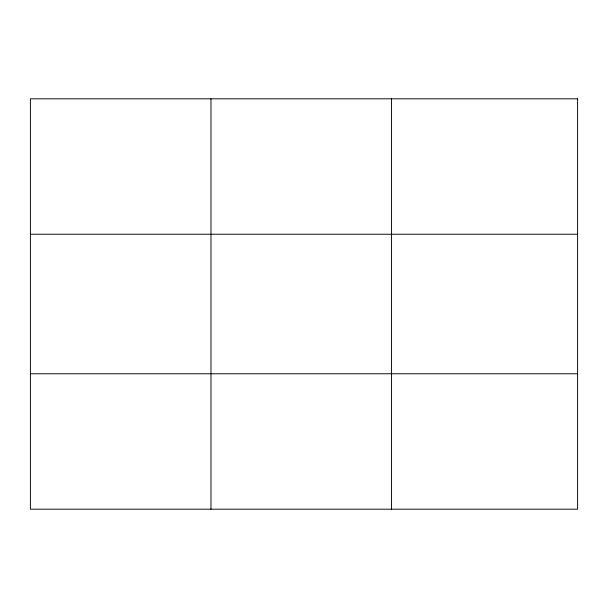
<?xml version="1.0" encoding="UTF-8"?>
<svg xmlns="http://www.w3.org/2000/svg" width="608" height="608" viewBox="0 0 608 608"><rect width="100%" height="100%" fill="white"/><g stroke="black" fill="none" stroke-linecap="round" stroke-linejoin="round"><path stroke-width="0.91" d="M210.976 509.185L210.976 98.815M391.552 509.185L391.552 98.815M30.4 234.24L577.6 234.24M30.4 373.76L577.6 373.76M577.6 98.815L577.6 509.185L30.4 509.185L30.4 98.815L577.6 98.815"/></g></svg>
